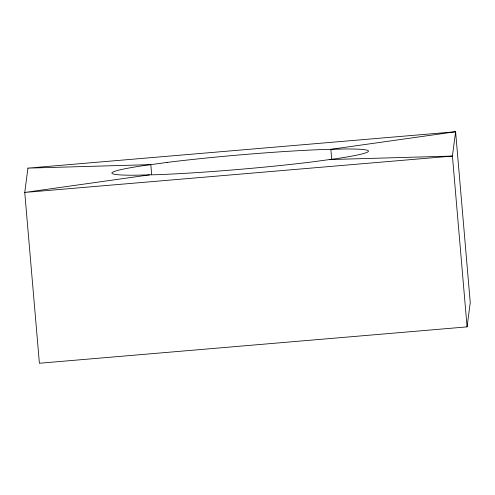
<?xml version="1.0" encoding="UTF-8"?>
<svg xmlns="http://www.w3.org/2000/svg" width="495" height="495" viewBox="0 0 495 495"><rect width="100%" height="100%" fill="white"/><g stroke="black" fill="none" stroke-linecap="round" stroke-linejoin="round"><path stroke-width="0.74" d="M27.93 168.121L24.75 192.444L39.396 363.25L467.07 326.879L470.25 302.556L455.604 131.75L27.93 168.121L150.82 164.631L151.68 174.636M149.484 174.871L24.75 192.444L452.43 156.074L455.604 131.75L330.87 149.323L331.73 159.322M329.534 159.557L452.43 156.074L467.07 326.879M167.137 162.41L142.325 165.794A128.774 7.19 -4.9 0 0 134.69 175.218L157.193 174.692A128.774 7.19 -4.9 0 0 313.224 161.785L338.036 158.4A128.774 7.19 -4.9 0 0 345.665 148.976L323.167 149.502A128.774 7.19 -4.9 0 0 167.137 162.41"/></g></svg>
